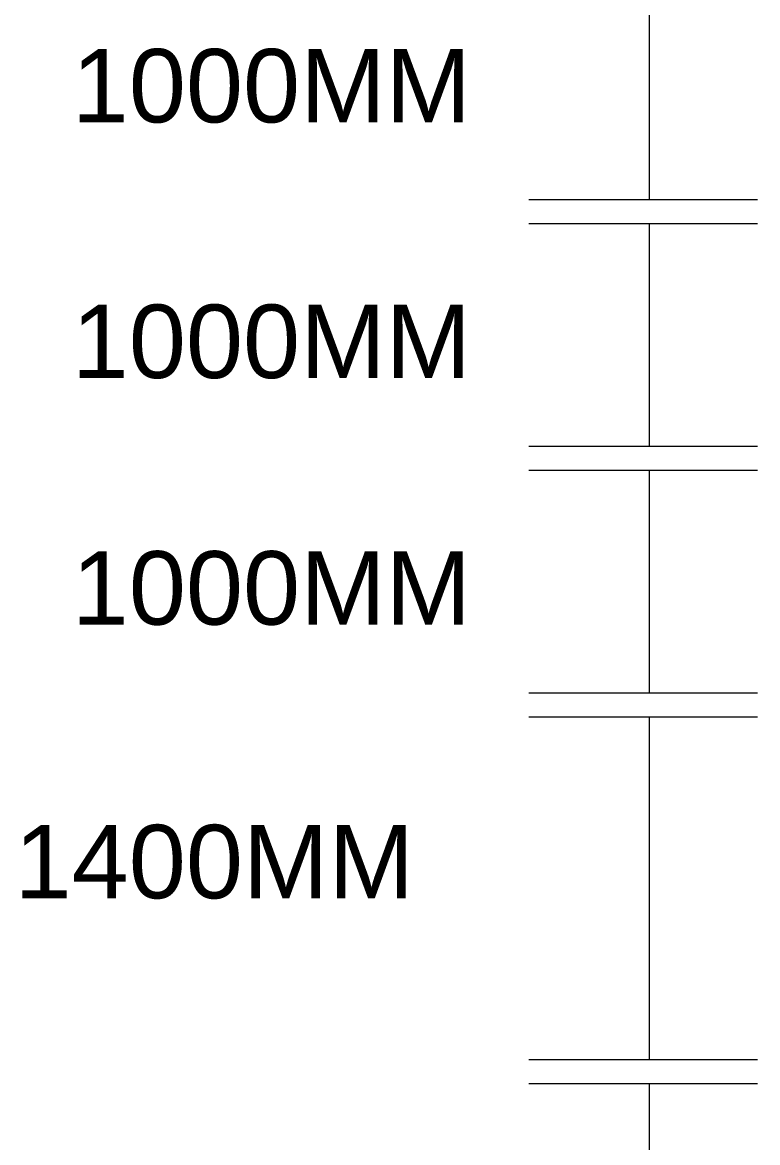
# Model space of a CAD drawing. Header units: inches. Extents: x 0.12 to 8.16, y 2.81 to 8.2.
# Drawn here: x 1.858 to 2.265, y 5.477 to 6.098 of the extents above; entities that cross this region are included whole.
import ezdxf

# ---------------------------------------------------------------- set-up
doc = ezdxf.new("R2010")
doc.units = ezdxf.units.IN
doc.header["$MEASUREMENT"] = 0
doc.layers.add('PDF_Geometry', color=7, linetype='Continuous', true_color=0x029e21)
doc.layers.add('PDF_Text', color=7, linetype='Continuous', true_color=0x5555ff)
doc.styles.add('PDF F2', font='arial.ttf')

msp = doc.modelspace()

# ---------------------------------------------------------------- linework, layer by layer
at = {"layer": 'PDF_Geometry', "color": 251, "lineweight": 9, "true_color": 0x6a6a6a}
for points in [[(2.205, 6.12167), (2.205, 6)], [(2.265, 6), (2.13833, 6)], [(2.265, 5.98667), (2.13833, 5.98667)], [(2.205, 5.98667), (2.205, 5.86333)], [(2.265, 5.86333), (2.13833, 5.86333)], [(2.265, 5.85), (2.13833, 5.85)], [(2.205, 5.85), (2.205, 5.72667)], [(2.265, 5.72667), (2.13833, 5.72667)], [(2.265, 5.71333), (2.13833, 5.71333)], [(2.205, 5.71333), (2.205, 5.52333)], [(2.265, 5.52333), (2.13833, 5.52333)], [(2.265, 5.51), (2.13833, 5.51)], [(2.205, 5.51), (2.205, 5.01167)]]:
    msp.add_lwpolyline(points, dxfattribs=at)

# ---------------------------------------------------------------- texts
at = {"layer": 'PDF_Text', "char_height": 0.040723, "attachment_point": 4, "style": 'PDF F2'}
for s, insert in [('1000MM', (1.885, 6.06296)), ('1000MM', (1.885, 5.92129)), ('1000MM', (1.885, 5.78463)), ('1400MM', (1.85333, 5.63296))]:
    msp.add_mtext(s, dxfattribs=dict(at, insert=insert))

doc.saveas('drawing.dxf')
